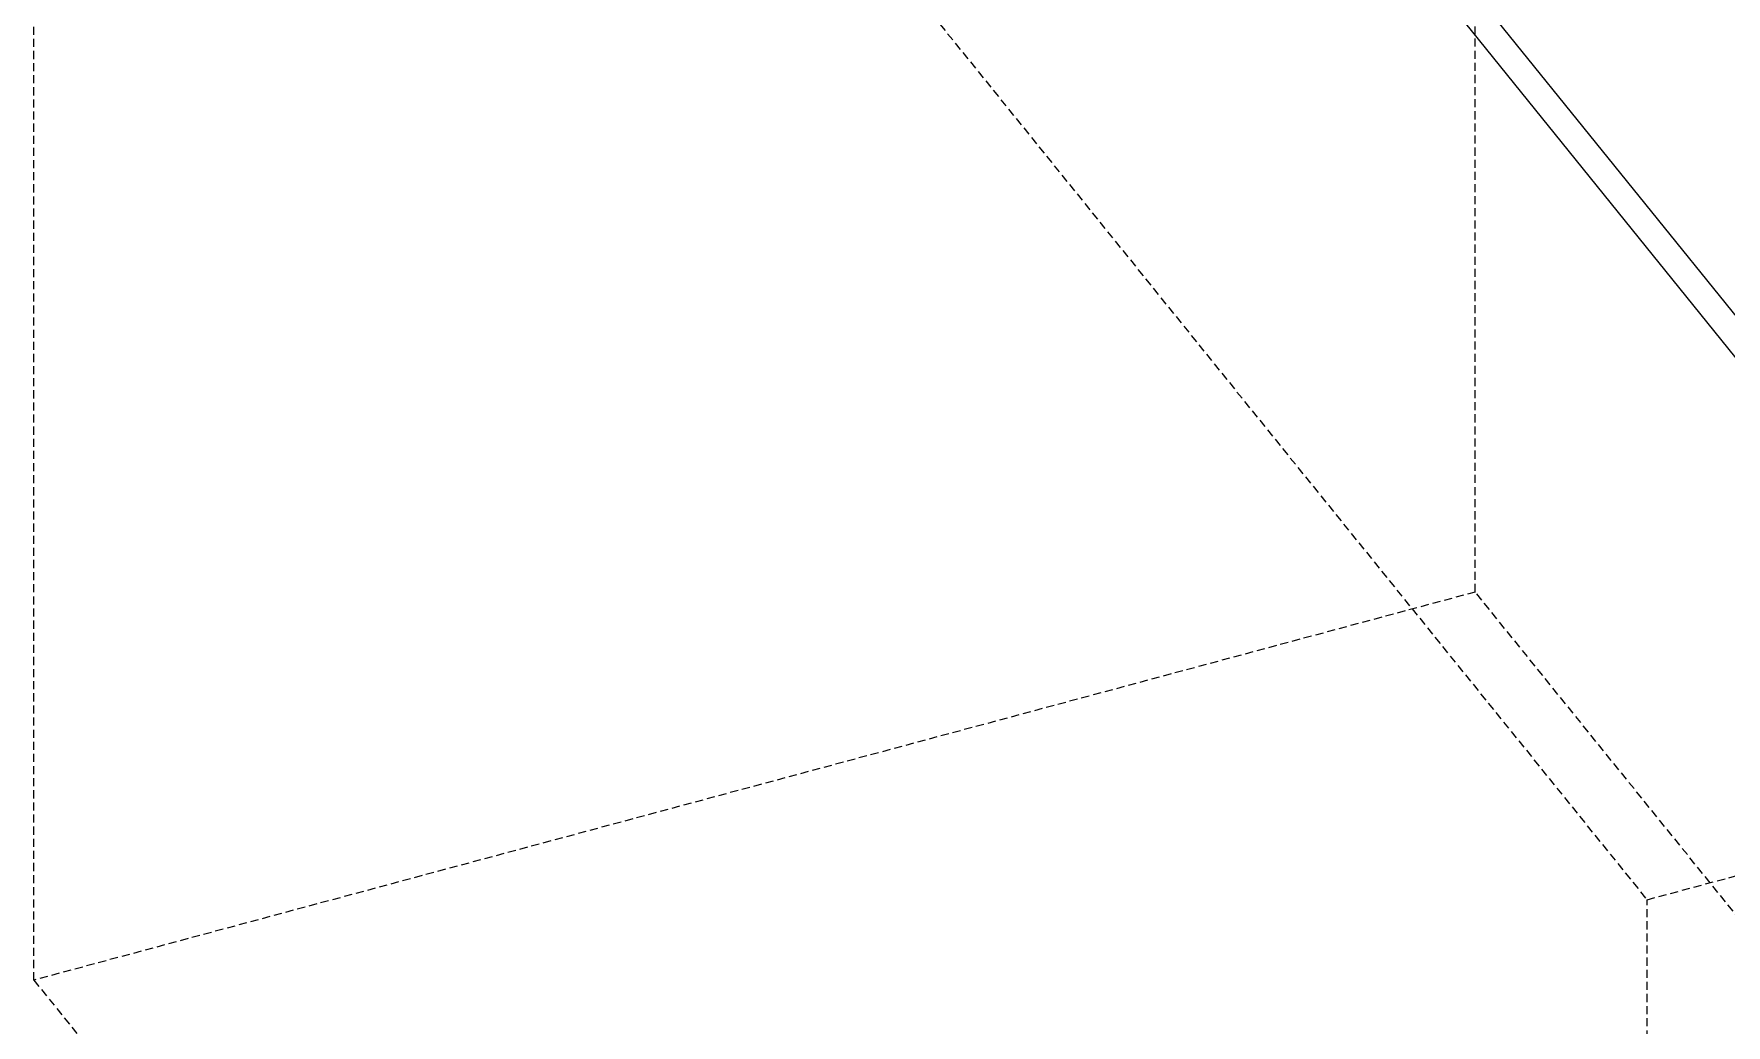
# Model space of a CAD drawing. Header units: millimetres. Extents: x -427 to 4679, y -324 to 2971.
# Drawn here: x 2445 to 2711, y 873 to 1028.8 of the extents above; entities that cross this region are included whole.
import ezdxf

# ---------------------------------------------------------------- set-up
doc = ezdxf.new("R2010")
doc.units = ezdxf.units.MM
doc.linetypes.add('HIDDEN', pattern=[1.905, 1.27, -0.635])
doc.layers.add('ZANO_R', color=7, linetype='Continuous', lineweight=0)
doc.layers.add('ZANO_R_przerywana', color=7, linetype='HIDDEN', lineweight=0)

msp = doc.modelspace()

# ---------------------------------------------------------------- linework, layer by layer
at = {"layer": 'ZANO_R'}
for p, q in [((2548.93, 1187), (2730.65, 962)), ((2730.65, 955.47), (2548.93, 1180.47))]:
    msp.add_line(p, q, dxfattribs=at)
at = {"layer": 'ZANO_R_przerywana'}
for p, q in [((2671.61, 941.05), (2671.61, 1267.65)), ((2445.03, 1206.65), (2698.6, 892.69)), ((2445.03, 880.05), (2445.03, 1206.65)), ((2698.6, 892.69), (2925.18, 953.69)), ((2671.61, 941.05), (2445.03, 880.05)), ((2925.18, 627.09), (2671.61, 941.05)), ((2698.6, 566.09), (2698.6, 892.69)), ((2445.03, 880.05), (2698.6, 566.09))]:
    msp.add_line(p, q, dxfattribs=at)

doc.saveas('drawing.dxf')
